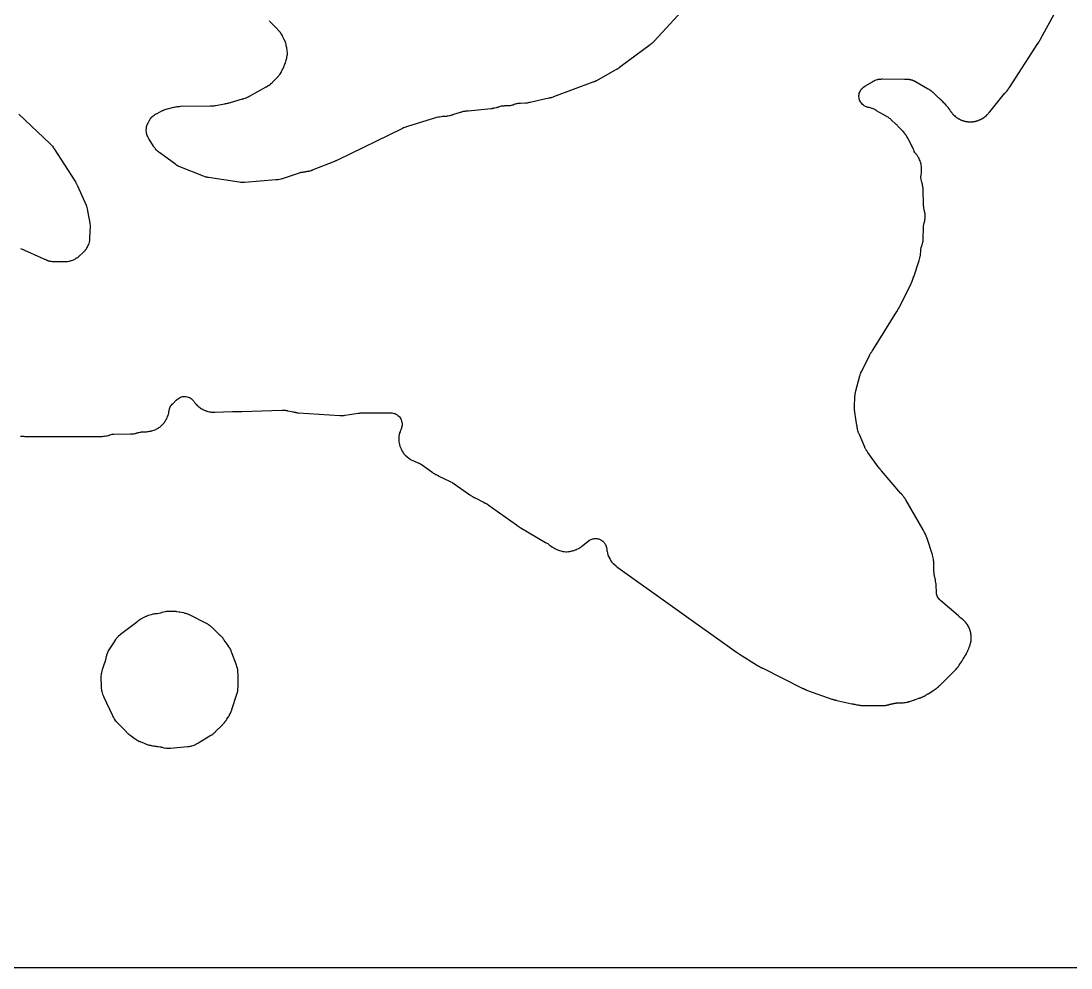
# Model space of a CAD drawing. Header units: millimetres. Extents: x 0 to 300, y 0 to 300.
# Drawn here: x 120.9 to 232.1, y -0.1 to 100.2 of the extents above; entities that cross this region are included whole.
import ezdxf

# ---------------------------------------------------------------- set-up
doc = ezdxf.new("R2010")
doc.units = ezdxf.units.MM
doc.layers.add('CUT', color=7, linetype='CONTINUOUS')

msp = doc.modelspace()

# ---------------------------------------------------------------- linework, layer by layer
at = {"layer": 'CUT'}
for points in [[(191.77, 102.16), (187.97, 98.06), (187.95, 98.03), (187.94, 98.02), (187.91, 97.99), (187.9, 97.98), (187.88, 97.96), (187.72, 97.83), (187.71, 97.82), (187.65, 97.77), (187.6, 97.73), (187.58, 97.71), (187.55, 97.68), (187.54, 97.68), (184.45, 95.36), (184.31, 95.26), (184.3, 95.25), (184.28, 95.24), (184.26, 95.23), (184.23, 95.21), (184.21, 95.2), (184.2, 95.19), (184.19, 95.18), (184.18, 95.18), (184.12, 95.13), (184.08, 95.11), (184.05, 95.1), (184.03, 95.08), (181.86, 93.87), (181.84, 93.86), (181.73, 93.8), (181.63, 93.77), (181.62, 93.77), (181.6, 93.76), (181.53, 93.73), (181.5, 93.72), (181.49, 93.71), (177.32, 92.15), (177.31, 92.15), (177.28, 92.14), (177.15, 92.09), (177.08, 92.07), (177.07, 92.07), (176.95, 92.05), (176.93, 92.04), (176.84, 92.02), (176.81, 92.01), (174.86, 91.58), (174.74, 91.55), (174.63, 91.52), (174.51, 91.51), (174.42, 91.5), (174.4, 91.5), (174.36, 91.5), (174.34, 91.5), (173.81, 91.47), (173.75, 91.47), (173.64, 91.47), (173.54, 91.45), (173.43, 91.43), (173.36, 91.41), (173.35, 91.41), (173.25, 91.38), (173.16, 91.35), (173.14, 91.34), (173.13, 91.34), (173.09, 91.32), (173.03, 91.3), (172.95, 91.28), (172.92, 91.27), (172.73, 91.23), (172.72, 91.23), (172.61, 91.22), (172.51, 91.21), (172.45, 91.21), (172.43, 91.21), (172.37, 91.21), (172.19, 91.2), (172.14, 91.2), (172.07, 91.19), (172.03, 91.19), (171.95, 91.18), (171.92, 91.18), (171.91, 91.18), (171.89, 91.17), (171.88, 91.17), (171.83, 91.17), (171.78, 91.16), (171.67, 91.13), (171.57, 91.1), (171.48, 91.07), (171.47, 91.06), (171.46, 91.06), (171.44, 91.05), (171.41, 91.04), (171.39, 91.04), (171.36, 91.03), (171.35, 91.03), (171.32, 91.02), (171.29, 91.01), (171.26, 91), (171.11, 90.97), (171.09, 90.96), (171.07, 90.96), (170.98, 90.95), (170.93, 90.94), (170.9, 90.93), (170.87, 90.92), (170.81, 90.92), (170.77, 90.91), (170.72, 90.9), (170.7, 90.9), (168.27, 90.66), (168.22, 90.66), (168.1, 90.65), (168.09, 90.65), (167.98, 90.64), (167.92, 90.63), (167.87, 90.63), (167.81, 90.61), (167.79, 90.61), (167.76, 90.6), (167.67, 90.58), (167.55, 90.54), (167.53, 90.53), (167.49, 90.52), (167.43, 90.51), (166.72, 90.29), (166.63, 90.25), (166.61, 90.24), (166.53, 90.22), (166.51, 90.21), (166.44, 90.19), (166.32, 90.16), (166.26, 90.14), (166.05, 90.11), (166.01, 90.1), (165.88, 90.09), (165.63, 90.08), (165.62, 90.08), (165.59, 90.08), (165.52, 90.08), (165.43, 90.06), (165.25, 90.03), (165.23, 90.03), (165.18, 90.02), (165.1, 90.01), (164.92, 89.97), (164.82, 89.95), (161.86, 89.03), (161.75, 88.99), (161.74, 88.98), (161.72, 88.98), (161.66, 88.96), (161.53, 88.91), (161.48, 88.89), (161.43, 88.87), (161.33, 88.82), (161.32, 88.82), (161.31, 88.81), (161.3, 88.81), (161.25, 88.79), (154.45, 85.47), (154.33, 85.41), (154.32, 85.41), (154.3, 85.4), (154.29, 85.4), (154.27, 85.39), (154.26, 85.39), (154.23, 85.38), (154.21, 85.37), (154.18, 85.36), (154.12, 85.33), (151.77, 84.39), (151.75, 84.38), (151.71, 84.37), (151.69, 84.36), (151.65, 84.35), (151.64, 84.34), (151.55, 84.31), (151.53, 84.3), (151.41, 84.28), (151.37, 84.27), (151.27, 84.25), (151.22, 84.25), (151.13, 84.23), (151.07, 84.22), (151.01, 84.21), (150.97, 84.2), (150.94, 84.2), (150.93, 84.2), (150.82, 84.19), (150.75, 84.17), (150.7, 84.16), (150.68, 84.16), (150.67, 84.16), (150.65, 84.15), (150.62, 84.15), (150.6, 84.14), (150.57, 84.14), (150.5, 84.12), (150.47, 84.11), (150.45, 84.11), (150.39, 84.09), (150.29, 84.05), (150.26, 84.04), (148.59, 83.5), (148.54, 83.49), (148.42, 83.46), (148.3, 83.42), (148.29, 83.41), (148.15, 83.39), (148.06, 83.39), (148, 83.38), (147.96, 83.38), (147.9, 83.38), (144.6, 83.1), (144.48, 83.09), (144.43, 83.09), (144.4, 83.1), (144.33, 83.11), (144.23, 83.11), (144.16, 83.11), (144.02, 83.13), (140.78, 83.63), (140.72, 83.63), (140.65, 83.65), (140.57, 83.66), (140.56, 83.66), (140.54, 83.66), (140.5, 83.67), (140.44, 83.68), (140.43, 83.69), (140.24, 83.75), (137.74, 84.74), (137.64, 84.78), (137.63, 84.79), (137.57, 84.82), (137.55, 84.83), (137.47, 84.89), (137.43, 84.91), (137.39, 84.94), (137.36, 84.96), (137.34, 84.98), (137.31, 85), (135.61, 86.24), (135.58, 86.27), (135.56, 86.28), (135.49, 86.34), (135.47, 86.35), (135.39, 86.41), (135.35, 86.44), (135.35, 86.45), (135.3, 86.49), (135.27, 86.51), (135.25, 86.53), (135.23, 86.55), (135.21, 86.57), (135.18, 86.61), (135.18, 86.62), (135.16, 86.65), (135.14, 86.68), (135.08, 86.75), (135.07, 86.76), (135.07, 86.77), (135.06, 86.79), (135.04, 86.8), (135, 86.87), (134.94, 86.94), (134.48, 87.7), (134.47, 87.72), (134.43, 87.8), (134.41, 87.84), (134.39, 87.87), (134.38, 87.88), (134.33, 87.98), (134.33, 87.99), (134.32, 88.01), (134.3, 88.05), (134.29, 88.07), (134.29, 88.08), (134.28, 88.1), (134.28, 88.11), (134.26, 88.15), (134.26, 88.17), (134.25, 88.2), (134.24, 88.21), (134.23, 88.24), (134.22, 88.3), (134.2, 88.43), (134.2, 88.44), (134.19, 88.64), (134.2, 88.83), (134.2, 88.86), (134.21, 88.89), (134.21, 88.91), (134.22, 88.98), (134.25, 89.09), (134.28, 89.19), (134.32, 89.28), (134.37, 89.37), (134.4, 89.43), (134.43, 89.49), (134.44, 89.51), (134.47, 89.57), (134.5, 89.63), (134.52, 89.65), (134.57, 89.75), (134.57, 89.76), (134.58, 89.77), (134.59, 89.79), (134.61, 89.82), (134.62, 89.84), (134.63, 89.85), (134.64, 89.87), (134.66, 89.9), (134.67, 89.91), (134.69, 89.93), (134.7, 89.95), (134.72, 89.97), (134.76, 90.01), (134.77, 90.01), (134.78, 90.03), (134.8, 90.05), (134.81, 90.06), (134.82, 90.07), (134.91, 90.15), (135.02, 90.23), (135.04, 90.24), (135.11, 90.28), (135.16, 90.32), (135.18, 90.33), (135.3, 90.39), (135.33, 90.4), (135.82, 90.67), (135.85, 90.69), (135.9, 90.71), (135.96, 90.73), (136.06, 90.78), (136.07, 90.78), (136.08, 90.78), (136.2, 90.84), (136.39, 90.89), (136.44, 90.9), (137.12, 91.06), (137.14, 91.07), (137.29, 91.1), (137.35, 91.12), (137.47, 91.14), (137.48, 91.14), (137.57, 91.14), (137.7, 91.15), (137.71, 91.15), (137.8, 91.16), (141, 91.2), (141.14, 91.2), (141.26, 91.21), (141.38, 91.22), (141.48, 91.24), (141.51, 91.25), (142.51, 91.43), (142.59, 91.45), (142.61, 91.45), (142.62, 91.45), (142.7, 91.46), (142.8, 91.49), (142.81, 91.49), (142.83, 91.5), (142.84, 91.5), (142.85, 91.5), (142.87, 91.51), (142.88, 91.51), (142.89, 91.51), (142.96, 91.52), (143.08, 91.56), (143.1, 91.57), (144.39, 91.95), (144.41, 91.95), (144.43, 91.96), (144.47, 91.97), (144.53, 91.98), (144.69, 92.03), (144.82, 92.08), (144.91, 92.12), (144.96, 92.15), (145, 92.17), (145.09, 92.22), (145.11, 92.23), (145.12, 92.24), (145.13, 92.24), (146.87, 93.21), (146.91, 93.23), (147.01, 93.29), (147.06, 93.32), (147.09, 93.34), (147.1, 93.35), (147.2, 93.41), (147.29, 93.47), (147.38, 93.55), (147.39, 93.56), (147.47, 93.63), (147.55, 93.7), (147.57, 93.72), (147.6, 93.75), (148.02, 94.17), (148.11, 94.27), (148.16, 94.34), (148.19, 94.37), (148.22, 94.41), (148.23, 94.42), (148.24, 94.43), (148.33, 94.54), (148.4, 94.64), (148.46, 94.74), (148.51, 94.85), (148.52, 94.86), (148.56, 94.95), (148.58, 95), (148.59, 95.02), (148.6, 95.04), (148.62, 95.09), (148.63, 95.1), (148.67, 95.18), (148.93, 95.81), (148.93, 95.82), (148.95, 95.87), (149, 96.03), (149.01, 96.07), (149.06, 96.26), (149.08, 96.37), (149.11, 96.55), (149.13, 96.65), (149.13, 96.75), (149.13, 96.87), (149.12, 97), (149.11, 97.09), (149.1, 97.13), (149.08, 97.28), (149.07, 97.28), (149.06, 97.37), (149.01, 97.56), (149.01, 97.57), (149.01, 97.59), (148.99, 97.72), (148.95, 97.85), (148.89, 98.01), (148.89, 98.02), (148.88, 98.04), (148.85, 98.12), (148.83, 98.16), (148.81, 98.2), (148.8, 98.21), (148.8, 98.22), (148.8, 98.23), (148.62, 98.58), (148.61, 98.6), (148.57, 98.68), (148.5, 98.8), (148.48, 98.84), (148.45, 98.88), (148.42, 98.94), (148.41, 98.95), (148.35, 99.03), (148.34, 99.04), (148.33, 99.05), (148.27, 99.12), (148.27, 99.13), (148.13, 99.27), (148.09, 99.32), (148.04, 99.37), (147.28, 100.15), (147.24, 100.2)], [(120.88, 56.24), (120.97, 56.24), (120.98, 56.24), (121.05, 56.23), (121.1, 56.23), (121.21, 56.22), (121.22, 56.22), (121.34, 56.21), (129.53, 56.21), (129.64, 56.22), (129.75, 56.23), (129.9, 56.26), (129.94, 56.27), (129.95, 56.27), (129.96, 56.27), (129.99, 56.27), (130.03, 56.28), (130.06, 56.28), (130.18, 56.31), (130.29, 56.35), (130.3, 56.36), (130.34, 56.37), (130.46, 56.41), (130.57, 56.43), (130.75, 56.44), (132.51, 56.47), (132.64, 56.47), (132.76, 56.48), (132.88, 56.49), (132.98, 56.51), (133, 56.52), (133.05, 56.53), (133.1, 56.54), (133.16, 56.56), (133.17, 56.57), (133.19, 56.57), (133.21, 56.58), (133.22, 56.58), (133.26, 56.59), (133.32, 56.61), (133.38, 56.62), (133.41, 56.63), (133.53, 56.66), (133.55, 56.67), (133.57, 56.67), (133.6, 56.67), (133.63, 56.68), (133.77, 56.7), (133.9, 56.71), (134.2, 56.71), (134.31, 56.72), (134.42, 56.73), (134.52, 56.75), (134.58, 56.76), (134.66, 56.78), (134.71, 56.79), (134.76, 56.8), (134.78, 56.81), (134.88, 56.83), (135.03, 56.88), (135.19, 56.95), (135.25, 56.98), (135.36, 57.04), (135.5, 57.13), (135.52, 57.14), (135.61, 57.2), (135.7, 57.27), (135.79, 57.35), (135.83, 57.39), (135.86, 57.42), (135.93, 57.48), (135.94, 57.49), (136.02, 57.59), (136.1, 57.69), (136.15, 57.77), (136.18, 57.82), (136.23, 57.88), (136.24, 57.89), (136.26, 57.92), (136.3, 58), (136.31, 58.02), (136.32, 58.03), (136.38, 58.15), (136.4, 58.19), (136.45, 58.3), (136.5, 58.43), (136.54, 58.56), (136.55, 58.61), (136.56, 58.66), (136.57, 58.71), (136.57, 58.74), (136.58, 58.78), (136.58, 58.82), (136.58, 58.83), (136.59, 58.85), (136.59, 58.87), (136.6, 58.88), (136.6, 58.9), (136.61, 58.93), (136.62, 58.98), (136.63, 59.05), (136.65, 59.14), (136.68, 59.23), (136.73, 59.33), (136.79, 59.43), (136.86, 59.53), (136.94, 59.62), (136.96, 59.64), (136.97, 59.65), (136.99, 59.67), (137.35, 60.05), (137.37, 60.06), (137.37, 60.07), (137.48, 60.16), (137.59, 60.24), (137.71, 60.31), (137.81, 60.36), (137.91, 60.39), (138.02, 60.42), (138.16, 60.43), (138.28, 60.44), (138.39, 60.43), (138.51, 60.41), (138.64, 60.37), (138.76, 60.33), (138.84, 60.29), (138.95, 60.21), (139.05, 60.13), (139.13, 60.05), (139.19, 59.98), (139.2, 59.96), (139.23, 59.91), (139.25, 59.88), (139.3, 59.81), (139.34, 59.76), (139.36, 59.73), (139.38, 59.71), (139.41, 59.68), (139.43, 59.66), (139.45, 59.64), (139.46, 59.62), (139.48, 59.6), (139.5, 59.57), (139.51, 59.56), (139.52, 59.55), (139.53, 59.54), (139.54, 59.53), (139.55, 59.52), (139.61, 59.47), (139.62, 59.45), (139.63, 59.44), (139.64, 59.44), (139.65, 59.43), (139.69, 59.39), (139.73, 59.35), (139.74, 59.35), (139.82, 59.29), (139.83, 59.28), (139.88, 59.24), (139.93, 59.2), (140.03, 59.14), (140.06, 59.13), (140.13, 59.09), (140.14, 59.08), (140.16, 59.07), (140.18, 59.06), (140.19, 59.05), (140.21, 59.04), (140.25, 59.02), (140.26, 59.02), (140.36, 58.98), (140.37, 58.97), (140.48, 58.93), (140.53, 58.91), (140.54, 58.91), (140.57, 58.9), (140.6, 58.88), (140.72, 58.85), (140.85, 58.82), (140.96, 58.8), (141.07, 58.79), (141.08, 58.79), (141.09, 58.79), (141.12, 58.79), (141.15, 58.78), (141.18, 58.78), (141.21, 58.78), (141.22, 58.78), (141.35, 58.78), (141.37, 58.78), (141.43, 58.78), (141.45, 58.78), (142.37, 58.81), (143.32, 58.83), (144.31, 58.86), (148.56, 58.99), (148.62, 58.99), (148.64, 58.99), (148.68, 58.99), (148.69, 58.99), (148.73, 58.99), (148.75, 58.99), (148.79, 58.99), (148.81, 58.99), (148.82, 58.98), (148.83, 58.98), (148.84, 58.98), (148.86, 58.98), (148.87, 58.98), (148.88, 58.97), (148.94, 58.97), (148.99, 58.96), (149.01, 58.96), (149.02, 58.96), (149.03, 58.96), (149.04, 58.95), (149.06, 58.95), (149.07, 58.94), (149.09, 58.94), (149.1, 58.94), (149.13, 58.93), (149.15, 58.93), (149.17, 58.93), (149.79, 58.8), (149.8, 58.8), (149.81, 58.79), (149.82, 58.79), (149.83, 58.79), (149.84, 58.79), (149.85, 58.78), (149.88, 58.78), (149.89, 58.78), (149.9, 58.78), (149.91, 58.77), (149.92, 58.77), (149.93, 58.77), (149.94, 58.77), (149.99, 58.76), (150.02, 58.75), (150.08, 58.74), (150.18, 58.72), (150.28, 58.72), (150.32, 58.72), (154.67, 58.44), (154.71, 58.44), (154.8, 58.43), (154.89, 58.43), (154.92, 58.43), (155.02, 58.44), (155.07, 58.44), (155.13, 58.44), (155.25, 58.45), (156.63, 58.66), (156.65, 58.67), (156.67, 58.67), (156.68, 58.67), (156.7, 58.67), (156.72, 58.67), (156.77, 58.68), (156.79, 58.68), (156.82, 58.68), (156.89, 58.69), (156.9, 58.69), (156.91, 58.69), (156.95, 58.69), (156.96, 58.69), (156.97, 58.69), (156.98, 58.7), (156.99, 58.7), (157.02, 58.7), (157.05, 58.7), (157.23, 58.7), (157.29, 58.7), (157.31, 58.7), (157.33, 58.7), (160.05, 58.71), (160.18, 58.7), (160.31, 58.68), (160.44, 58.65), (160.54, 58.62), (160.63, 58.57), (160.75, 58.51), (160.84, 58.44), (160.93, 58.35), (161.01, 58.27), (161.07, 58.18), (161.14, 58.06), (161.19, 57.96), (161.23, 57.84), (161.26, 57.73), (161.27, 57.63), (161.28, 57.49), (161.27, 57.38), (161.26, 57.27), (161.22, 57.14), (161.2, 57.06), (161.18, 57.01), (161.17, 56.99), (161.14, 56.92), (161.12, 56.87), (161.06, 56.71), (161.02, 56.58), (161, 56.5), (160.98, 56.42), (160.95, 56.25), (160.93, 56.14), (160.93, 56.04), (160.93, 55.96), (160.93, 55.86), (160.94, 55.74), (160.94, 55.73), (160.95, 55.62), (160.98, 55.48), (161.01, 55.34), (161.05, 55.19), (161.11, 55.02), (161.17, 54.88), (161.22, 54.78), (161.24, 54.74), (161.29, 54.65), (161.35, 54.55), (161.39, 54.49), (161.42, 54.46), (161.48, 54.38), (161.6, 54.24), (161.66, 54.17), (161.67, 54.16), (161.8, 54.05), (161.83, 54.03), (162, 53.89), (162.07, 53.84), (162.1, 53.82), (162.13, 53.8), (162.24, 53.74), (162.42, 53.65), (162.49, 53.62), (163.05, 53.38), (163.07, 53.37), (163.09, 53.37), (163.1, 53.36), (163.11, 53.35), (163.12, 53.35), (163.23, 53.29), (163.33, 53.23), (163.37, 53.2), (163.39, 53.19), (163.44, 53.16), (164.42, 52.44), (164.43, 52.43), (164.5, 52.38), (164.58, 52.33), (164.6, 52.32), (164.66, 52.29), (164.7, 52.27), (164.71, 52.26), (164.73, 52.25), (164.75, 52.23), (164.87, 52.16), (164.96, 52.13), (164.97, 52.12), (165, 52.11), (165.01, 52.1), (165.1, 52.06), (165.11, 52.05), (166.36, 51.44), (166.42, 51.41), (166.53, 51.35), (166.59, 51.32), (166.61, 51.31), (166.63, 51.3), (166.67, 51.28), (166.78, 51.2), (168.46, 50.02), (168.51, 49.98), (168.56, 49.94), (168.62, 49.9), (168.65, 49.88), (168.72, 49.84), (168.79, 49.8), (168.9, 49.74), (168.94, 49.73), (168.97, 49.71), (168.98, 49.71), (169.01, 49.7), (169.09, 49.66), (169.89, 49.26), (169.92, 49.24), (169.98, 49.2), (170.08, 49.15), (170.14, 49.13), (170.16, 49.11), (170.19, 49.1), (170.26, 49.06), (170.27, 49.06), (170.3, 49.03), (170.31, 49.03), (170.32, 49.02), (170.33, 49.02), (170.35, 49), (170.38, 48.97), (173.38, 46.84), (173.39, 46.84), (173.4, 46.82), (173.48, 46.76), (173.5, 46.74), (173.53, 46.72), (173.57, 46.69), (173.6, 46.67), (173.63, 46.66), (173.67, 46.64), (173.7, 46.61), (173.79, 46.55), (176.47, 44.98), (176.57, 44.94), (176.58, 44.93), (176.59, 44.93), (176.62, 44.91), (176.71, 44.86), (176.82, 44.78), (176.87, 44.73), (176.94, 44.67), (177.01, 44.62), (177.19, 44.5), (177.22, 44.48), (177.34, 44.4), (177.47, 44.33), (177.65, 44.24), (177.77, 44.19), (177.85, 44.16), (177.96, 44.12), (178.08, 44.09), (178.1, 44.08), (178.2, 44.05), (178.31, 44.03), (178.38, 44.02), (178.45, 44.01), (178.62, 44), (178.74, 44), (178.91, 44.01), (179.05, 44.03), (179.15, 44.05), (179.26, 44.08), (179.37, 44.1), (179.4, 44.11), (179.44, 44.12), (179.54, 44.15), (179.63, 44.19), (179.64, 44.19), (179.7, 44.22), (179.74, 44.24), (179.77, 44.25), (179.79, 44.26), (179.97, 44.35), (180.06, 44.4), (180.15, 44.46), (180.23, 44.52), (180.3, 44.57), (180.32, 44.59), (180.33, 44.6), (180.34, 44.6), (180.42, 44.66), (181, 45.13), (181.12, 45.21), (181.21, 45.26), (181.32, 45.31), (181.43, 45.35), (181.54, 45.38), (181.66, 45.39), (181.79, 45.4), (181.89, 45.39), (182, 45.38), (182.12, 45.35), (182.24, 45.3), (182.32, 45.26), (182.43, 45.19), (182.55, 45.11), (182.61, 45.05), (182.68, 44.97), (182.76, 44.85), (182.82, 44.75), (182.87, 44.65), (182.9, 44.56), (182.93, 44.44), (182.95, 44.28), (182.96, 44.23), (182.97, 44.11), (182.98, 44.06), (182.99, 44.03), (183.03, 43.88), (183.04, 43.81), (183.06, 43.74), (183.07, 43.7), (183.07, 43.69), (183.08, 43.67), (183.08, 43.66), (183.1, 43.57), (183.16, 43.45), (183.17, 43.43), (183.23, 43.32), (183.25, 43.3), (183.3, 43.2), (183.34, 43.12), (183.39, 43.04), (183.47, 42.93), (183.56, 42.83), (183.58, 42.81), (183.6, 42.79), (183.63, 42.76), (183.77, 42.63), (183.84, 42.57), (183.97, 42.47), (184.03, 42.41), (184.13, 42.33), (189.91, 38.21), (196.71, 33.35), (196.72, 33.35), (196.74, 33.33), (196.77, 33.31), (196.78, 33.31), (196.79, 33.3), (196.82, 33.28), (196.83, 33.27), (196.84, 33.27), (196.85, 33.26), (196.86, 33.25), (196.87, 33.25), (196.87, 33.24), (196.9, 33.22), (196.95, 33.18), (196.98, 33.16), (197.01, 33.14), (198.81, 32.01), (198.91, 31.96), (198.95, 31.94), (198.97, 31.93), (199.03, 31.89), (199.04, 31.89), (199.06, 31.88), (199.09, 31.86), (199.1, 31.85), (199.12, 31.84), (199.15, 31.82), (199.16, 31.82), (199.25, 31.76), (199.29, 31.75), (199.31, 31.74), (199.36, 31.71), (199.39, 31.7), (199.4, 31.7), (199.41, 31.69), (199.44, 31.67), (199.47, 31.66), (203.57, 29.6), (203.61, 29.58), (203.62, 29.57), (203.65, 29.56), (203.66, 29.56), (203.67, 29.55), (203.7, 29.53), (203.72, 29.53), (203.73, 29.53), (203.73, 29.52), (203.74, 29.52), (203.75, 29.52), (203.79, 29.5), (203.86, 29.47), (203.87, 29.47), (203.91, 29.45), (203.92, 29.44), (203.93, 29.44), (203.98, 29.42), (203.99, 29.41), (204, 29.41), (204.01, 29.4), (204.02, 29.4), (204.04, 29.39), (204.06, 29.38), (204.13, 29.35), (204.16, 29.34), (204.2, 29.32), (206.79, 28.4), (206.81, 28.4), (206.82, 28.4), (206.84, 28.39), (206.86, 28.38), (206.87, 28.38), (206.88, 28.37), (206.93, 28.36), (206.95, 28.35), (206.97, 28.34), (206.98, 28.34), (206.99, 28.33), (207.01, 28.33), (207.08, 28.31), (207.11, 28.3), (207.13, 28.3), (207.14, 28.3), (207.15, 28.3), (207.17, 28.29), (207.19, 28.28), (207.25, 28.27), (207.32, 28.25), (207.33, 28.25), (208.92, 27.9), (209.01, 27.88), (209.1, 27.87), (209.11, 27.87), (209.13, 27.87), (209.16, 27.86), (209.2, 27.85), (209.21, 27.85), (209.24, 27.84), (209.3, 27.82), (209.4, 27.8), (209.42, 27.8), (209.45, 27.79), (209.46, 27.79), (209.5, 27.78), (209.52, 27.78), (209.57, 27.77), (209.69, 27.75), (209.71, 27.75), (209.77, 27.74), (209.81, 27.74), (209.88, 27.73), (209.97, 27.73), (209.99, 27.73), (210, 27.73), (210.01, 27.73), (210.04, 27.73), (210.38, 27.73), (210.63, 27.72), (210.87, 27.72), (211.11, 27.72), (212.13, 27.71), (212.14, 27.71), (212.23, 27.71), (212.34, 27.72), (212.35, 27.72), (212.36, 27.72), (212.46, 27.73), (212.48, 27.73), (212.55, 27.74), (212.56, 27.75), (212.57, 27.75), (212.58, 27.75), (212.59, 27.75), (212.61, 27.75), (212.62, 27.76), (212.63, 27.76), (212.64, 27.76), (212.68, 27.77), (212.69, 27.77), (212.74, 27.78), (212.76, 27.78), (212.83, 27.8), (212.85, 27.81), (212.89, 27.82), (212.91, 27.83), (212.95, 27.84), (212.98, 27.85), (213.01, 27.85), (213.04, 27.86), (213.07, 27.87), (213.14, 27.89), (213.17, 27.9), (213.2, 27.9), (213.21, 27.91), (213.22, 27.91), (213.25, 27.92), (213.26, 27.92), (213.27, 27.92), (213.28, 27.92), (213.29, 27.93), (213.3, 27.93), (213.31, 27.93), (213.32, 27.93), (213.33, 27.94), (213.36, 27.94), (213.38, 27.94), (213.42, 27.95), (213.52, 27.96), (213.53, 27.96), (213.55, 27.96), (213.58, 27.97), (213.6, 27.97), (213.61, 27.98), (213.62, 27.98), (213.63, 27.98), (213.64, 27.98), (213.65, 27.98), (213.67, 27.98), (214.26, 28.01), (214.29, 28.01), (214.3, 28.01), (214.31, 28.01), (214.32, 28.01), (214.35, 28.01), (214.46, 28.02), (214.6, 28.04), (214.61, 28.04), (214.72, 28.06), (214.79, 28.08), (214.81, 28.09), (214.83, 28.09), (214.9, 28.11), (214.91, 28.11), (214.95, 28.12), (214.97, 28.13), (214.99, 28.13), (215.02, 28.14), (215.04, 28.15), (215.12, 28.17), (215.55, 28.32), (215.57, 28.33), (215.6, 28.34), (215.66, 28.36), (216.01, 28.48), (216.05, 28.49), (216.08, 28.5), (216.1, 28.51), (216.12, 28.51), (216.13, 28.51), (216.14, 28.52), (216.15, 28.52), (216.16, 28.53), (216.17, 28.53), (216.19, 28.54), (216.2, 28.54), (216.21, 28.54), (216.24, 28.55), (216.26, 28.56), (216.27, 28.57), (216.34, 28.6), (216.35, 28.6), (216.36, 28.61), (216.37, 28.61), (216.38, 28.61), (216.39, 28.62), (216.4, 28.62), (216.41, 28.62), (216.5, 28.66), (216.55, 28.69), (216.6, 28.72), (216.61, 28.72), (216.62, 28.73), (216.64, 28.74), (216.66, 28.75), (216.71, 28.77), (216.72, 28.78), (216.75, 28.8), (216.81, 28.83), (216.83, 28.85), (216.86, 28.87), (216.87, 28.88), (216.9, 28.9), (216.91, 28.91), (216.94, 28.93), (216.96, 28.94), (216.99, 28.96), (217.58, 29.34), (217.65, 29.38), (217.67, 29.39), (217.69, 29.41), (217.73, 29.43), (217.76, 29.45), (217.78, 29.46), (217.79, 29.47), (217.82, 29.49), (217.85, 29.51), (217.86, 29.52), (217.87, 29.53), (217.88, 29.53), (217.95, 29.59), (217.96, 29.6), (217.97, 29.61), (217.98, 29.61), (218.04, 29.67), (218.09, 29.72), (218.1, 29.73), (218.11, 29.73), (218.12, 29.74), (218.13, 29.75), (218.16, 29.78), (218.17, 29.79), (218.2, 29.82), (218.22, 29.84), (218.24, 29.86), (218.26, 29.88), (219.89, 31.5), (219.91, 31.53), (219.92, 31.54), (219.96, 31.58), (220.04, 31.67), (220.05, 31.68), (220.05, 31.69), (220.06, 31.7), (220.07, 31.71), (220.08, 31.71), (220.09, 31.73), (220.14, 31.78), (220.16, 31.81), (220.17, 31.83), (220.19, 31.85), (220.25, 31.93), (220.26, 31.95), (220.27, 31.96), (220.28, 31.98), (220.29, 32), (220.29, 32.01), (220.3, 32.01), (220.31, 32.03), (220.31, 32.04), (220.51, 32.35), (220.56, 32.43), (220.62, 32.53), (220.71, 32.66), (220.81, 32.81), (220.85, 32.88), (220.86, 32.89), (220.87, 32.91), (220.87, 32.92), (220.89, 32.95), (220.89, 32.96), (220.91, 32.98), (220.92, 33), (220.93, 33.01), (220.94, 33.02), (220.94, 33.03), (220.95, 33.04), (220.96, 33.05), (220.97, 33.07), (220.98, 33.08), (220.98, 33.09), (221.04, 33.19), (221.05, 33.21), (221.06, 33.23), (221.07, 33.24), (221.08, 33.26), (221.08, 33.28), (221.09, 33.29), (221.1, 33.3), (221.1, 33.31), (221.11, 33.33), (221.11, 33.34), (221.13, 33.39), (221.14, 33.4), (221.15, 33.42), (221.16, 33.44), (221.16, 33.45), (221.18, 33.49), (221.2, 33.53), (221.29, 33.74), (221.3, 33.76), (221.3, 33.77), (221.3, 33.78), (221.33, 33.86), (221.34, 33.88), (221.35, 33.9), (221.35, 33.91), (221.36, 33.93), (221.37, 33.95), (221.37, 33.96), (221.38, 33.97), (221.38, 33.98), (221.39, 34), (221.4, 34.01), (221.4, 34.02), (221.41, 34.04), (221.43, 34.1), (221.44, 34.12), (221.44, 34.14), (221.46, 34.21), (221.48, 34.28), (221.49, 34.33), (221.51, 34.43), (221.52, 34.44), (221.54, 34.56), (221.55, 34.67), (221.55, 34.68), (221.55, 34.69), (221.56, 34.74), (221.56, 34.76), (221.56, 34.8), (221.56, 34.81), (221.56, 34.92), (221.56, 34.96), (221.56, 35.04), (221.56, 35.07), (221.55, 35.13), (221.55, 35.16), (221.54, 35.17), (221.53, 35.28), (221.51, 35.39), (221.5, 35.42), (221.48, 35.52), (221.48, 35.54), (221.47, 35.57), (221.46, 35.58), (221.46, 35.59), (221.45, 35.62), (221.45, 35.63), (221.44, 35.67), (221.43, 35.7), (221.42, 35.72), (221.41, 35.74), (221.41, 35.75), (221.41, 35.77), (221.38, 35.84), (221.37, 35.85), (221.36, 35.87), (221.35, 35.89), (221.34, 35.91), (221.34, 35.93), (221.33, 35.95), (221.32, 35.97), (221.31, 35.98), (221.3, 36), (221.29, 36.02), (221.28, 36.04), (221.28, 36.05), (221.28, 36.06), (221.27, 36.07), (221.27, 36.08), (221.21, 36.18), (221.21, 36.19), (221.15, 36.28), (221.14, 36.3), (221.1, 36.34), (221.08, 36.36), (221.07, 36.38), (221.06, 36.39), (221, 36.47), (220.98, 36.49), (220.94, 36.54), (220.93, 36.55), (220.93, 36.56), (220.92, 36.57), (220.89, 36.6), (220.88, 36.61), (220.87, 36.62), (220.84, 36.65), (220.83, 36.66), (220.82, 36.67), (220.81, 36.69), (220.78, 36.72), (220.75, 36.74), (220.74, 36.75), (220.72, 36.77), (220.67, 36.81), (220.65, 36.83), (220.64, 36.84), (220.61, 36.86), (220.59, 36.88), (220.56, 36.9), (220.55, 36.91), (220.48, 36.97), (220.46, 36.98), (220.4, 37.02), (220.37, 37.05), (220.36, 37.05), (220.35, 37.06), (220.35, 37.07), (220.33, 37.08), (220.32, 37.08), (220.31, 37.09), (220.31, 37.1), (220.29, 37.12), (220.27, 37.14), (220.25, 37.16), (220.2, 37.2), (218.31, 38.83), (218.21, 38.93), (218.12, 39.03), (218.06, 39.11), (218, 39.21), (217.94, 39.33), (217.91, 39.42), (217.89, 39.53), (217.87, 39.65), (217.86, 39.77), (217.85, 40.36), (217.85, 40.39), (217.84, 40.48), (217.84, 40.49), (217.84, 40.52), (217.84, 40.59), (217.83, 40.61), (217.82, 40.68), (217.78, 40.93), (217.76, 41.02), (217.76, 41.03), (217.76, 41.05), (217.75, 41.09), (217.74, 41.13), (217.74, 41.15), (217.73, 41.18), (217.73, 41.19), (217.73, 41.2), (217.71, 41.26), (217.71, 41.27), (217.7, 41.3), (217.7, 41.32), (217.68, 41.36), (217.67, 41.38), (217.67, 41.39), (217.65, 41.49), (217.63, 41.57), (217.63, 41.61), (217.62, 41.65), (217.62, 41.69), (217.62, 41.73), (217.62, 41.82), (217.61, 41.92), (217.58, 42.91), (217.58, 42.96), (217.57, 43.07), (217.56, 43.16), (217.56, 43.18), (217.55, 43.2), (217.53, 43.36), (217.49, 43.51), (217.45, 43.65), (217.44, 43.7), (217.42, 43.76), (216.92, 45.28), (216.89, 45.4), (216.85, 45.49), (216.84, 45.51), (216.84, 45.52), (216.81, 45.58), (216.8, 45.62), (216.79, 45.63), (216.79, 45.64), (216.78, 45.67), (216.78, 45.68), (216.77, 45.71), (216.74, 45.78), (216.69, 45.89), (216.67, 45.92), (216.67, 45.93), (216.66, 45.93), (216.66, 45.94), (216.64, 46), (216.58, 46.11), (216.54, 46.18), (216.51, 46.22), (216.5, 46.25), (216.48, 46.28), (216.46, 46.31), (214.64, 49.48), (214.63, 49.49), (214.62, 49.5), (214.61, 49.52), (214.57, 49.6), (214.56, 49.61), (214.55, 49.63), (214.49, 49.7), (214.47, 49.73), (214.44, 49.76), (214.43, 49.78), (214.41, 49.8), (214.4, 49.81), (214.4, 49.82), (214.39, 49.83), (214.38, 49.84), (214.37, 49.85), (214.37, 49.86), (214.35, 49.88), (214.35, 49.89), (214.3, 49.95), (214.29, 49.97), (214.28, 49.98), (214.26, 50.01), (214.2, 50.07), (214.17, 50.12), (214.15, 50.14), (214.13, 50.16), (214.11, 50.18), (212.06, 52.55), (212, 52.61), (211.99, 52.62), (211.98, 52.63), (211.96, 52.66), (211.94, 52.69), (211.93, 52.7), (211.92, 52.72), (211.9, 52.74), (211.86, 52.8), (211.82, 52.84), (210.62, 54.52), (210.58, 54.57), (210.57, 54.58), (210.55, 54.6), (210.55, 54.61), (210.53, 54.64), (210.49, 54.69), (210.46, 54.73), (210.44, 54.75), (210.42, 54.78), (210.42, 54.79), (210.38, 54.86), (210.37, 54.88), (210.32, 54.97), (210.31, 54.98), (210.3, 55), (210.27, 55.07), (209.71, 56.41), (209.67, 56.48), (209.66, 56.51), (209.65, 56.53), (209.59, 56.67), (209.57, 56.73), (209.56, 56.76), (209.55, 56.78), (209.55, 56.79), (209.55, 56.8), (209.55, 56.81), (209.54, 56.87), (209.52, 56.94), (209.52, 56.97), (209.5, 57.07), (209.49, 57.09), (209.49, 57.14), (209.47, 57.27), (209.46, 57.33), (209.45, 57.35), (209.24, 58.79), (209.23, 58.85), (209.21, 58.95), (209.2, 58.96), (209.19, 59.03), (209.18, 59.23), (209.18, 59.43), (209.23, 60.28), (209.23, 60.3), (209.23, 60.36), (209.24, 60.41), (209.24, 60.44), (209.24, 60.47), (209.24, 60.5), (209.24, 60.51), (209.25, 60.54), (209.25, 60.56), (209.25, 60.59), (209.26, 60.62), (209.27, 60.67), (209.28, 60.75), (209.29, 60.83), (209.29, 60.85), (209.33, 61.03), (209.75, 62.61), (209.78, 62.69), (209.78, 62.7), (209.81, 62.78), (209.83, 62.83), (209.85, 62.88), (209.87, 62.92), (209.88, 62.95), (209.88, 62.96), (209.96, 63.13), (210.81, 64.85), (210.83, 64.88), (210.86, 64.94), (210.91, 65.03), (210.94, 65.06), (211.02, 65.18), (211.05, 65.23), (211.07, 65.26), (211.13, 65.34), (213.68, 69.42), (213.73, 69.52), (213.75, 69.56), (213.76, 69.58), (213.77, 69.6), (213.78, 69.61), (213.78, 69.62), (213.79, 69.63), (213.8, 69.64), (213.8, 69.65), (213.81, 69.66), (213.82, 69.69), (213.83, 69.71), (213.85, 69.74), (213.86, 69.76), (213.87, 69.77), (213.88, 69.79), (213.89, 69.8), (213.91, 69.84), (213.92, 69.86), (213.93, 69.87), (213.94, 69.88), (213.99, 69.98), (214, 69.99), (214.02, 70.03), (214.03, 70.05), (214.05, 70.09), (214.06, 70.1), (215.18, 72.39), (215.19, 72.4), (215.23, 72.47), (215.31, 72.66), (215.34, 72.75), (215.35, 72.78), (215.36, 72.81), (215.37, 72.85), (215.38, 72.87), (215.4, 72.91), (215.41, 72.94), (215.42, 72.99), (215.46, 73.09), (216.03, 74.82), (216.03, 74.83), (216.04, 74.85), (216.08, 74.99), (216.11, 75.11), (216.12, 75.14), (216.14, 75.23), (216.15, 75.25), (216.16, 75.3), (216.17, 75.35), (216.18, 75.46), (216.19, 75.55), (216.2, 75.59), (216.21, 75.73), (216.21, 75.82), (216.21, 75.91), (216.21, 75.96), (216.23, 76.08), (216.24, 76.14), (216.27, 76.22), (216.27, 76.24), (216.29, 76.27), (216.3, 76.31), (216.31, 76.33), (216.33, 76.44), (216.34, 76.46), (216.38, 76.6), (216.43, 76.77), (216.45, 76.87), (216.47, 76.98), (216.47, 77.09), (216.47, 77.18), (216.5, 78.29), (216.5, 78.32), (216.5, 78.35), (216.5, 78.4), (216.51, 78.5), (216.53, 78.63), (216.57, 78.82), (216.6, 78.94), (216.63, 79.05), (216.65, 79.16), (216.66, 79.27), (216.66, 79.31), (216.67, 79.48), (216.67, 79.57), (216.66, 79.65), (216.66, 79.66), (216.66, 79.67), (216.66, 79.77), (216.64, 79.87), (216.63, 79.92), (216.63, 79.95), (216.62, 79.98), (216.61, 80.05), (216.56, 80.25), (216.55, 80.32), (216.54, 80.35), (216.54, 80.38), (216.52, 80.46), (216.52, 80.51), (216.5, 80.63), (216.49, 80.81), (216.45, 82.3), (216.45, 82.42), (216.45, 82.52), (216.43, 82.62), (216.4, 82.8), (216.39, 82.86), (216.39, 82.91), (216.36, 83.02), (216.33, 83.1), (216.33, 83.12), (216.31, 83.18), (216.28, 83.25), (216.25, 83.36), (216.24, 83.48), (216.23, 83.62), (216.23, 83.68), (216.24, 83.87), (216.28, 84.15), (216.29, 84.3), (216.29, 84.35), (216.29, 84.37), (216.3, 84.47), (216.3, 84.59), (216.29, 84.76), (216.26, 84.97), (216.25, 85.04), (216.22, 85.15), (216.18, 85.26), (216.13, 85.38), (216.13, 85.39), (216.09, 85.51), (216.05, 85.6), (216, 85.69), (215.95, 85.78), (215.85, 85.93), (215.83, 85.96), (215.79, 86.01), (215.78, 86.03), (215.71, 86.11), (215.71, 86.12), (215.66, 86.17), (215.63, 86.21), (215.59, 86.27), (215.52, 86.39), (215.52, 86.4), (215.51, 86.41), (215.46, 86.55), (215.43, 86.61), (214.91, 87.66), (214.9, 87.67), (214.87, 87.73), (214.86, 87.74), (214.85, 87.76), (214.84, 87.78), (214.83, 87.8), (214.81, 87.84), (214.8, 87.87), (214.74, 87.98), (214.7, 88.04), (214.67, 88.07), (214.65, 88.1), (214.63, 88.13), (214.6, 88.16), (214.58, 88.18), (214.58, 88.19), (214.55, 88.22), (214.54, 88.23), (214.52, 88.25), (214.51, 88.27), (214.5, 88.28), (214.49, 88.29), (214.49, 88.3), (214.47, 88.33), (214.4, 88.42), (214.32, 88.51), (214.31, 88.52), (213.89, 88.96), (213.87, 88.98), (213.75, 89.1), (213.7, 89.15), (213.61, 89.24), (213.08, 89.73), (213.05, 89.76), (212.99, 89.82), (212.91, 89.88), (212.83, 89.95), (212.75, 90), (212.66, 90.05), (212.65, 90.06), (212.64, 90.06), (212.61, 90.08), (212.54, 90.12), (211.53, 90.7), (211.52, 90.71), (211.5, 90.72), (211.4, 90.78), (211.27, 90.85), (211.18, 90.89), (211.08, 90.93), (210.96, 90.97), (210.95, 90.97), (210.84, 91.01), (210.73, 91.04), (210.64, 91.05), (210.61, 91.05), (210.54, 91.07), (210.45, 91.1), (210.34, 91.15), (210.23, 91.21), (210.14, 91.27), (210.04, 91.36), (209.96, 91.45), (209.88, 91.54), (209.83, 91.62), (209.77, 91.73), (209.72, 91.86), (209.69, 91.96), (209.67, 92.07), (209.66, 92.19), (209.66, 92.3), (209.67, 92.4), (209.7, 92.54), (209.74, 92.66), (209.78, 92.74), (209.84, 92.85), (209.91, 92.96), (209.99, 93.05), (210.07, 93.13), (210.15, 93.19), (210.28, 93.28), (211.11, 93.76), (211.18, 93.81), (211.19, 93.81), (211.21, 93.83), (211.23, 93.84), (211.26, 93.85), (211.27, 93.86), (211.28, 93.87), (211.31, 93.88), (211.36, 93.9), (211.39, 93.92), (211.49, 93.96), (211.5, 93.96), (211.63, 94.01), (211.64, 94.01), (211.66, 94.01), (211.68, 94.02), (211.82, 94.04), (211.83, 94.04), (211.98, 94.05), (212.08, 94.06), (212.1, 94.06), (212.11, 94.06), (212.17, 94.06), (214.5, 94.03), (214.76, 94.03), (214.79, 94.03), (214.81, 94.03), (214.83, 94.03), (214.87, 94.03), (214.96, 94.02), (214.97, 94.02), (214.99, 94.02), (215.02, 94.01), (215.05, 94), (215.1, 93.99), (215.14, 93.99), (215.15, 93.99), (215.17, 93.98), (215.18, 93.98), (215.29, 93.95), (215.3, 93.95), (215.31, 93.95), (215.42, 93.9), (215.44, 93.89), (215.46, 93.88), (215.52, 93.85), (215.53, 93.85), (215.54, 93.85), (215.54, 93.84), (215.58, 93.82), (215.6, 93.81), (215.61, 93.81), (215.63, 93.8), (215.64, 93.79), (215.67, 93.78), (216.93, 93.05), (216.96, 93.03), (217, 93.01), (217.01, 93), (217.07, 92.96), (217.11, 92.94), (217.11, 92.93), (217.13, 92.92), (217.14, 92.92), (217.15, 92.91), (217.16, 92.9), (217.17, 92.9), (217.21, 92.87), (217.22, 92.86), (217.24, 92.84), (217.25, 92.83), (217.27, 92.82), (217.3, 92.8), (217.31, 92.79), (217.35, 92.76), (217.37, 92.73), (217.38, 92.73), (217.4, 92.72), (217.43, 92.69), (217.45, 92.67), (217.48, 92.65), (217.51, 92.63), (217.52, 92.62), (217.53, 92.61), (218.07, 92.11), (218.09, 92.09), (218.21, 91.98), (218.22, 91.97), (218.23, 91.96), (218.24, 91.96), (218.25, 91.95), (218.25, 91.94), (218.26, 91.93), (218.27, 91.92), (218.28, 91.92), (218.29, 91.91), (218.3, 91.9), (218.3, 91.89), (218.32, 91.87), (218.33, 91.86), (218.35, 91.84), (218.36, 91.84), (218.39, 91.81), (218.4, 91.8), (218.4, 91.79), (218.43, 91.76), (218.44, 91.74), (218.5, 91.68), (218.6, 91.57), (218.64, 91.53), (218.68, 91.49), (218.88, 91.28), (218.94, 91.21), (218.95, 91.2), (218.97, 91.18), (218.98, 91.17), (219, 91.14), (219.03, 91.11), (219.06, 91.07), (219.07, 91.05), (219.08, 91.04), (219.09, 91.04), (219.1, 91.03), (219.1, 91.02), (219.11, 91.01), (219.12, 91), (219.13, 90.99), (219.13, 90.98), (219.14, 90.98), (219.14, 90.97), (219.15, 90.96), (219.16, 90.95), (219.17, 90.93), (219.18, 90.91), (219.19, 90.91), (219.19, 90.9), (219.2, 90.89), (219.2, 90.88), (219.22, 90.86), (219.24, 90.84), (219.26, 90.81), (219.27, 90.79), (219.28, 90.78), (219.28, 90.77), (219.3, 90.75), (219.3, 90.74), (219.33, 90.69), (219.34, 90.67), (219.36, 90.65), (219.38, 90.63), (219.4, 90.59), (219.41, 90.57), (219.42, 90.56), (219.45, 90.53), (219.48, 90.5), (219.5, 90.46), (219.53, 90.43), (219.58, 90.36), (219.59, 90.35), (219.61, 90.33), (219.62, 90.32), (219.62, 90.31), (219.63, 90.3), (219.66, 90.27), (219.69, 90.24), (219.71, 90.23), (219.72, 90.22), (219.76, 90.18), (219.77, 90.18), (219.85, 90.1), (219.86, 90.1), (219.87, 90.09), (219.92, 90.05), (219.95, 90.02), (219.96, 90.01), (220.04, 89.95), (220.06, 89.94), (220.07, 89.93), (220.08, 89.93), (220.15, 89.89), (220.15, 89.88), (220.16, 89.88), (220.17, 89.87), (220.2, 89.85), (220.24, 89.83), (220.26, 89.82), (220.3, 89.8), (220.32, 89.79), (220.37, 89.76), (220.38, 89.76), (220.42, 89.74), (220.48, 89.71), (220.49, 89.71), (220.54, 89.69), (220.57, 89.68), (220.61, 89.67), (220.66, 89.65), (220.67, 89.65), (220.72, 89.63), (220.73, 89.63), (220.74, 89.62), (220.77, 89.61), (220.81, 89.6), (220.85, 89.59), (220.86, 89.59), (220.87, 89.59), (220.88, 89.59), (220.92, 89.58), (220.95, 89.57), (220.96, 89.57), (220.98, 89.57), (221.01, 89.56), (221.03, 89.56), (221.06, 89.55), (221.09, 89.54), (221.13, 89.54), (221.16, 89.54), (221.18, 89.53), (221.19, 89.53), (221.2, 89.53), (221.21, 89.53), (221.22, 89.53), (221.24, 89.53), (221.26, 89.53), (221.3, 89.52), (221.34, 89.52), (221.35, 89.52), (221.37, 89.52), (221.41, 89.52), (221.46, 89.52), (221.5, 89.52), (221.51, 89.52), (221.52, 89.52), (221.59, 89.52), (221.68, 89.53), (221.71, 89.53), (221.73, 89.54), (221.75, 89.54), (221.76, 89.54), (221.82, 89.55), (221.84, 89.55), (221.87, 89.55), (221.96, 89.57), (222, 89.58), (222.02, 89.59), (222.07, 89.6), (222.08, 89.6), (222.09, 89.61), (222.13, 89.62), (222.17, 89.63), (222.19, 89.63), (222.2, 89.63), (222.23, 89.64), (222.24, 89.65), (222.25, 89.65), (222.28, 89.66), (222.29, 89.67), (222.32, 89.68), (222.43, 89.72), (222.44, 89.73), (222.46, 89.74), (222.47, 89.75), (222.48, 89.75), (222.5, 89.76), (222.55, 89.78), (222.56, 89.78), (222.65, 89.83), (222.66, 89.83), (222.68, 89.84), (222.69, 89.85), (222.77, 89.9), (222.8, 89.92), (222.82, 89.93), (222.85, 89.95), (222.86, 89.95), (222.87, 89.96), (222.9, 89.98), (222.98, 90.04), (222.99, 90.05), (223.02, 90.08), (223.06, 90.11), (223.07, 90.12), (223.16, 90.2), (223.17, 90.2), (223.19, 90.22), (223.2, 90.23), (223.2, 90.24), (223.22, 90.26), (223.23, 90.27), (223.24, 90.27), (223.25, 90.28), (223.25, 90.29), (223.3, 90.34), (223.35, 90.39), (223.36, 90.4), (223.36, 90.41), (223.39, 90.44), (223.4, 90.45), (223.41, 90.46), (223.43, 90.48), (223.45, 90.51), (223.45, 90.52), (223.46, 90.53), (223.48, 90.55), (223.5, 90.57), (223.5, 90.58), (223.51, 90.59), (225.09, 92.51), (225.11, 92.53), (225.12, 92.54), (225.13, 92.55), (225.17, 92.6), (225.18, 92.61), (225.19, 92.62), (225.2, 92.63), (225.21, 92.65), (225.22, 92.65), (225.24, 92.68), (225.25, 92.69), (225.27, 92.71), (225.35, 92.8), (225.42, 92.89), (225.48, 92.98), (225.5, 93.02), (225.51, 93.03), (225.52, 93.05), (225.58, 93.12), (225.59, 93.14), (225.6, 93.15), (228.61, 97.81), (228.62, 97.82), (228.63, 97.83), (228.65, 97.86), (228.7, 97.94), (228.73, 98), (228.75, 98.04), (228.77, 98.07), (228.81, 98.14), (228.82, 98.16), (228.83, 98.17), (228.85, 98.21), (228.88, 98.26), (230.33, 100.91)], [(120.7, 90.33), (123.98, 87.23), (124, 87.22), (124, 87.21), (124.05, 87.16), (124.06, 87.15), (124.12, 87.08), (124.17, 87.02), (124.24, 86.94), (124.25, 86.93), (124.36, 86.76), (124.36, 86.75), (124.4, 86.7), (124.43, 86.66), (126.61, 83.27), (126.68, 83.15), (126.72, 83.09), (126.72, 83.08), (126.74, 83.06), (126.75, 83.03), (126.76, 83.03), (126.77, 83), (126.78, 82.97), (126.82, 82.9), (126.84, 82.87), (126.84, 82.86), (126.85, 82.81), (126.89, 82.73), (127.81, 80.68), (127.83, 80.63), (127.84, 80.61), (127.84, 80.6), (127.85, 80.57), (127.86, 80.54), (127.88, 80.49), (127.9, 80.43), (127.94, 80.29), (128.15, 79.14), (128.17, 79.07), (128.17, 79.04), (128.18, 79.01), (128.19, 78.89), (128.2, 78.85), (128.2, 78.84), (128.2, 78.83), (128.22, 78.75), (128.22, 78.72), (128.23, 78.59), (128.23, 78.49), (128.17, 77.2), (128.17, 77.15), (128.17, 77.08), (128.16, 76.98), (128.16, 76.94), (128.13, 76.77), (128.1, 76.64), (128.09, 76.62), (128.09, 76.61), (128.09, 76.6), (128.05, 76.52), (128.01, 76.43), (128, 76.42), (128, 76.41), (127.95, 76.31), (127.94, 76.3), (127.93, 76.27), (127.92, 76.24), (127.91, 76.22), (127.89, 76.18), (127.87, 76.16), (127.84, 76.09), (127.82, 76.06), (127.81, 76.05), (127.77, 75.98), (127.75, 75.96), (127.74, 75.95), (127.73, 75.94), (127.7, 75.9), (127.7, 75.89), (127.67, 75.86), (127.65, 75.84), (127.64, 75.84), (127.63, 75.82), (127.6, 75.79), (127.58, 75.77), (127.56, 75.74), (127.55, 75.73), (127.09, 75.31), (127.06, 75.28), (127.05, 75.27), (127.04, 75.26), (126.97, 75.2), (126.89, 75.13), (126.85, 75.11), (126.84, 75.1), (126.8, 75.08), (126.72, 75.03), (126.64, 74.97), (126.56, 74.93), (126.53, 74.91), (126.44, 74.87), (126.38, 74.84), (126.23, 74.79), (126.13, 74.76), (126.1, 74.76), (126.09, 74.75), (126.07, 74.75), (126.06, 74.75), (126.04, 74.74), (126.02, 74.74), (125.85, 74.71), (125.72, 74.7), (125.68, 74.7), (125.67, 74.7), (125.48, 74.69), (124.38, 74.71), (124.36, 74.71), (124.27, 74.71), (124.14, 74.72), (124, 74.74), (123.99, 74.74), (123.94, 74.75), (123.85, 74.78), (123.84, 74.78), (123.8, 74.79), (123.74, 74.81), (123.73, 74.82), (123.7, 74.83), (123.67, 74.84), (123.63, 74.86), (123.58, 74.89), (123.49, 74.93), (123.46, 74.94), (123.45, 74.94), (123.38, 74.97), (121.02, 76.03), (120.91, 76.07)], [(298.85, -0.08), (1.15, -0.08)]]:
    msp.add_lwpolyline(points, dxfattribs=at)
msp.add_lwpolyline([(129.51, 29.05), (129.56, 28.9), (129.61, 28.78), (129.62, 28.76), (129.64, 28.72), (129.65, 28.7), (129.65, 28.69), (129.66, 28.67), (129.67, 28.66), (129.67, 28.65), (129.68, 28.63), (129.68, 28.61), (130.56, 26.72), (130.6, 26.64), (130.65, 26.56), (130.66, 26.56), (130.71, 26.44), (130.72, 26.43), (130.75, 26.37), (130.77, 26.32), (130.83, 26.22), (130.9, 26.13), (130.98, 26.04), (130.99, 26.03), (131.03, 25.99), (131.06, 25.96), (131.09, 25.93), (131.11, 25.91), (131.11, 25.9), (131.13, 25.88), (132.04, 24.95), (132.05, 24.93), (132.06, 24.92), (132.14, 24.84), (132.17, 24.82), (132.18, 24.81), (132.23, 24.76), (132.26, 24.73), (132.29, 24.71), (132.32, 24.69), (132.34, 24.67), (132.35, 24.67), (132.42, 24.61), (132.49, 24.56), (132.57, 24.51), (132.59, 24.5), (132.89, 24.27), (132.91, 24.26), (132.94, 24.23), (132.96, 24.22), (132.99, 24.2), (133.06, 24.15), (133.08, 24.14), (133.1, 24.13), (133.11, 24.12), (133.12, 24.11), (133.15, 24.09), (133.16, 24.09), (133.18, 24.07), (133.19, 24.06), (133.29, 24), (133.39, 23.95), (133.43, 23.94), (133.49, 23.91), (133.5, 23.91), (133.52, 23.9), (133.54, 23.89), (133.57, 23.88), (133.7, 23.82), (133.71, 23.82), (134.28, 23.6), (134.29, 23.6), (134.33, 23.58), (134.39, 23.56), (134.49, 23.53), (134.53, 23.52), (134.58, 23.51), (134.65, 23.5), (134.7, 23.49), (134.75, 23.47), (134.86, 23.44), (134.97, 23.43), (135.08, 23.42), (135.12, 23.42), (135.16, 23.42), (135.2, 23.41), (135.22, 23.41), (135.31, 23.39), (135.4, 23.38), (135.45, 23.37), (135.67, 23.34), (135.68, 23.34), (135.7, 23.33), (135.72, 23.33), (135.76, 23.32), (135.83, 23.3), (135.87, 23.29), (135.93, 23.27), (136.05, 23.24), (136.24, 23.21), (136.24, 23.22), (136.32, 23.2), (136.47, 23.19), (136.61, 23.19), (136.76, 23.2), (138.54, 23.36), (138.61, 23.37), (138.63, 23.37), (138.67, 23.38), (138.71, 23.39), (138.72, 23.39), (138.73, 23.39), (138.79, 23.4), (138.86, 23.41), (138.98, 23.44), (139.01, 23.45), (139.16, 23.49), (139.25, 23.52), (139.34, 23.56), (139.45, 23.61), (139.59, 23.68), (139.66, 23.73), (141.03, 24.56), (141.14, 24.62), (141.24, 24.68), (141.32, 24.75), (141.39, 24.81), (141.46, 24.87), (141.53, 24.94), (141.53, 24.95), (142.21, 25.63), (142.27, 25.69), (142.3, 25.72), (142.34, 25.76), (142.4, 25.83), (142.42, 25.85), (142.44, 25.87), (142.48, 25.92), (142.49, 25.94), (142.51, 25.97), (142.57, 26.04), (142.6, 26.08), (142.61, 26.1), (142.64, 26.14), (142.66, 26.17), (142.67, 26.19), (142.68, 26.2), (142.71, 26.26), (142.84, 26.44), (142.87, 26.48), (142.88, 26.49), (142.91, 26.54), (142.93, 26.57), (142.96, 26.63), (142.98, 26.66), (142.99, 26.68), (143, 26.69), (143.01, 26.72), (143.07, 26.82), (143.12, 26.92), (143.19, 27.08), (143.22, 27.17), (143.23, 27.22), (143.23, 27.23), (143.24, 27.26), (143.25, 27.3), (143.78, 28.91), (143.82, 29.02), (143.85, 29.13), (143.87, 29.23), (143.88, 29.33), (143.89, 29.43), (143.9, 29.48), (143.91, 29.65), (143.91, 29.72), (143.91, 31.01), (143.91, 31.08), (143.9, 31.25), (143.9, 31.29), (143.89, 31.4), (143.88, 31.4), (143.88, 31.42), (143.87, 31.53), (143.84, 31.64), (143.81, 31.74), (143.78, 31.83), (143.78, 31.85), (143.75, 31.98), (143.71, 32.1), (143.26, 33.3), (143.21, 33.42), (143.19, 33.45), (143.17, 33.48), (143.16, 33.53), (143.14, 33.58), (143.1, 33.68), (143.04, 33.78), (143.03, 33.79), (143, 33.84), (142.98, 33.87), (142.94, 33.94), (142.87, 34.04), (142.86, 34.06), (142.42, 34.65), (142.4, 34.69), (142.36, 34.75), (142.34, 34.79), (142.28, 34.87), (142.27, 34.88), (142.26, 34.9), (142.19, 34.97), (142.18, 34.98), (142.17, 34.99), (142.16, 35), (142.11, 35.05), (142.11, 35.06), (142.08, 35.08), (142.07, 35.1), (142.04, 35.12), (142.03, 35.13), (142.02, 35.13), (141.24, 35.9), (141.2, 35.93), (141.19, 35.94), (141.15, 35.98), (141.11, 36.01), (141.1, 36.02), (141, 36.1), (140.98, 36.12), (140.92, 36.17), (140.89, 36.2), (140.79, 36.27), (140.69, 36.33), (140.55, 36.4), (140.52, 36.42), (140.51, 36.43), (140.5, 36.43), (140.43, 36.46), (140.42, 36.47), (138.91, 37.24), (138.9, 37.25), (138.78, 37.31), (138.66, 37.36), (138.63, 37.37), (138.57, 37.39), (138.37, 37.44), (138.3, 37.47), (138.17, 37.51), (137.88, 37.58), (137.74, 37.6), (137.71, 37.6), (137.69, 37.6), (137.66, 37.61), (137.42, 37.65), (137.34, 37.66), (137.25, 37.67), (137.12, 37.68), (136.62, 37.68), (136.53, 37.68), (136.4, 37.67), (136.31, 37.66), (136.17, 37.64), (136, 37.6), (135.83, 37.55), (135.75, 37.52), (135.7, 37.5), (135.69, 37.5), (135.52, 37.46), (135.35, 37.43), (135.34, 37.43), (135.31, 37.42), (135.29, 37.42), (135.25, 37.42), (135.21, 37.41), (135.19, 37.41), (135.14, 37.41), (135.09, 37.41), (134.99, 37.39), (134.93, 37.38), (134.87, 37.37), (134.69, 37.33), (134.55, 37.29), (134.43, 37.24), (134.42, 37.24), (134.4, 37.24), (134.37, 37.23), (134.3, 37.21), (134.24, 37.18), (134.18, 37.15), (134.14, 37.13), (134.13, 37.13), (133.79, 36.96), (133.77, 36.95), (133.71, 36.92), (133.67, 36.9), (133.66, 36.89), (133.64, 36.88), (133.57, 36.84), (133.55, 36.83), (133.5, 36.8), (133.4, 36.73), (133.38, 36.72), (133.37, 36.71), (133.36, 36.7), (133.32, 36.67), (133.27, 36.63), (133.26, 36.62), (133.2, 36.57), (133.17, 36.55), (133.14, 36.52), (131.44, 35.22), (131.38, 35.18), (131.23, 35.05), (131.17, 34.99), (131.11, 34.92), (131.05, 34.85), (131, 34.79), (130.94, 34.71), (130.87, 34.61), (130.85, 34.58), (130.36, 33.82), (130.35, 33.81), (130.29, 33.73), (130.21, 33.61), (130.15, 33.5), (130.1, 33.4), (130.07, 33.3), (130.06, 33.29), (130.06, 33.27), (130.05, 33.24), (130.04, 33.22), (130.04, 33.2), (130.03, 33.19), (130.03, 33.17), (130.02, 33.15), (130.01, 33.13), (129.99, 33.09), (129.96, 32.99), (129.93, 32.88), (129.92, 32.82), (129.92, 32.77), (129.91, 32.75), (129.89, 32.67), (129.89, 32.64), (129.89, 32.63), (129.88, 32.59), (129.87, 32.55), (129.86, 32.51), (129.85, 32.5), (129.84, 32.45), (129.84, 32.44), (129.83, 32.41), (129.83, 32.4), (129.8, 32.31), (129.79, 32.27), (129.78, 32.24), (129.77, 32.22), (129.58, 31.7), (129.57, 31.68), (129.55, 31.64), (129.55, 31.63), (129.54, 31.61), (129.5, 31.51), (129.47, 31.37), (129.43, 31.15), (129.42, 31.11), (129.41, 31.04), (129.4, 30.96), (129.39, 30.83), (129.39, 30.73), (129.4, 29.76), (129.4, 29.74), (129.41, 29.64), (129.41, 29.63), (129.41, 29.62), (129.41, 29.53), (129.43, 29.43), (129.45, 29.31), (129.47, 29.2)], close=True, dxfattribs=at)

doc.saveas('drawing.dxf')
